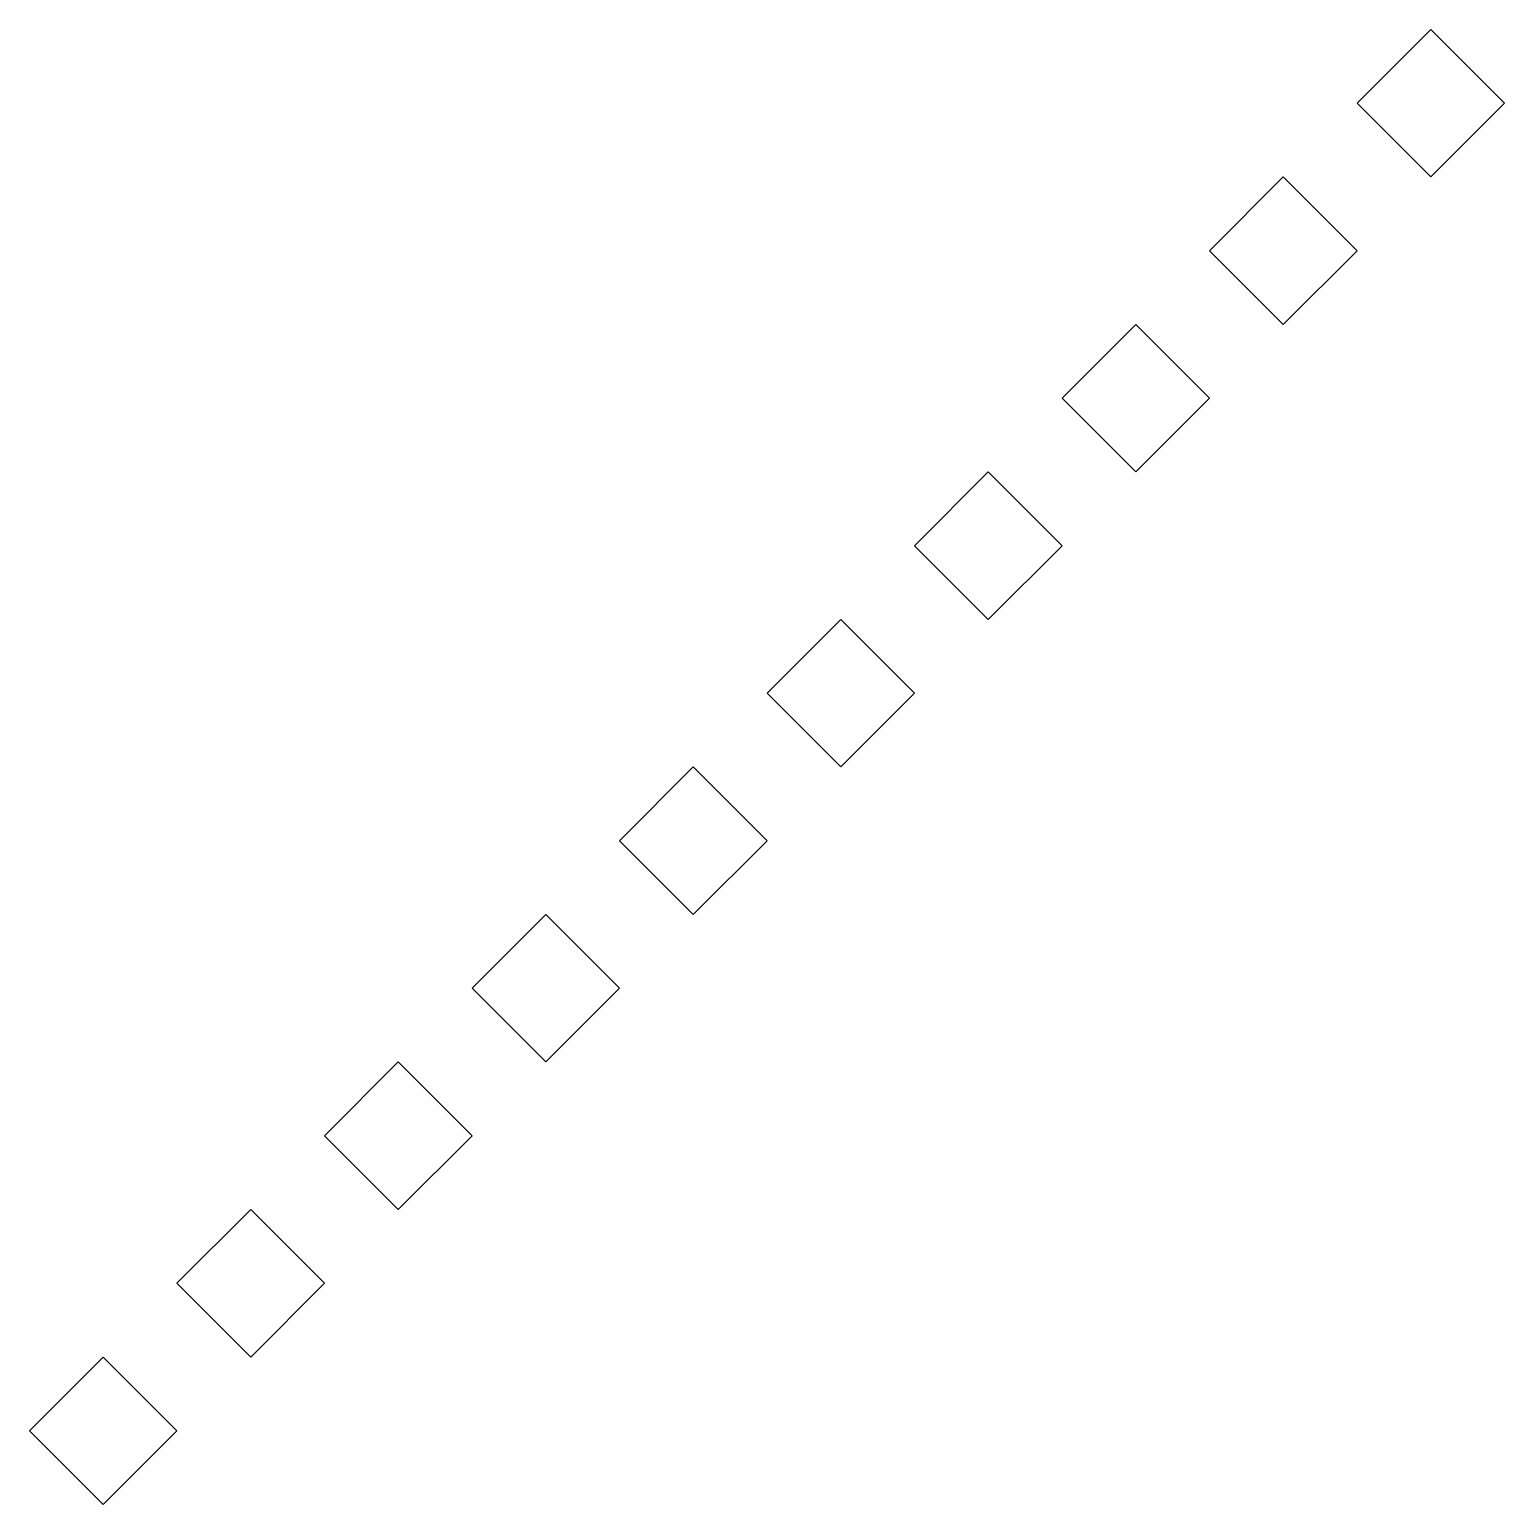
# Model space of a CAD drawing. Extents: x 33 to 579, y 140 to 533.
# Drawn here: x 550.95 to 579.23, y 504.88 to 533.16 of the extents above.
import ezdxf

# ---------------------------------------------------------------- set-up
doc = ezdxf.new("R2010")
doc.units = 0
doc.layers.get('0').update_dxf_attribs({"linetype": 'CONTINUOUS'})

msp = doc.modelspace()

# ---------------------------------------------------------------- linework, layer by layer
for p, q in [((577.819091, 533.160126), (576.404877, 531.745913)), ((579.233304, 531.745913), (577.819091, 533.160126)), ((577.819091, 530.331699), (576.404877, 531.745913)), ((579.233304, 531.745913), (577.819091, 530.331699)), ((574.990664, 530.331699), (573.57645, 528.917486)), ((576.404877, 528.917486), (574.990664, 530.331699)), ((574.990664, 527.503272), (573.57645, 528.917486)), ((576.404877, 528.917486), (574.990664, 527.503272)), ((572.162237, 527.503272), (570.748023, 526.089059)), ((573.57645, 526.089059), (572.162237, 527.503272)), ((572.162237, 524.674845), (570.748023, 526.089059)), ((573.57645, 526.089059), (572.162237, 524.674845)), ((569.333809, 524.674845), (567.919596, 523.260632)), ((570.748023, 523.260632), (569.333809, 524.674845)), ((569.333809, 521.846418), (567.919596, 523.260632)), ((570.748023, 523.260632), (569.333809, 521.846418)), ((566.505382, 521.846418), (565.091169, 520.432204)), ((567.919596, 520.432204), (566.505382, 521.846418)), ((566.505382, 519.017991), (565.091169, 520.432204)), ((567.919596, 520.432204), (566.505382, 519.017991)), ((563.676955, 519.017991), (562.262742, 517.603777)), ((565.091169, 517.603777), (563.676955, 519.017991)), ((563.676955, 516.189564), (562.262742, 517.603777)), ((565.091169, 517.603777), (563.676955, 516.189564)), ((560.848528, 516.189564), (559.434315, 514.77535)), ((562.262742, 514.77535), (560.848528, 516.189564)), ((560.848528, 513.361137), (559.434315, 514.77535)), ((562.262742, 514.77535), (560.848528, 513.361137)), ((558.020101, 513.361137), (556.605887, 511.946923)), ((559.434315, 511.946923), (558.020101, 513.361137)), ((558.020101, 510.532709), (556.605887, 511.946923)), ((559.434315, 511.946923), (558.020101, 510.532709)), ((555.191674, 510.532709), (553.77746, 509.118496)), ((556.605887, 509.118496), (555.191674, 510.532709)), ((555.191674, 507.704282), (553.77746, 509.118496)), ((556.605887, 509.118496), (555.191674, 507.704282)), ((552.363247, 507.704282), (550.949033, 506.290069)), ((553.77746, 506.290069), (552.363247, 507.704282)), ((552.363247, 504.875855), (550.949033, 506.290069)), ((553.77746, 506.290069), (552.363247, 504.875855))]:
    msp.add_line(p, q)

doc.saveas('drawing.dxf')
